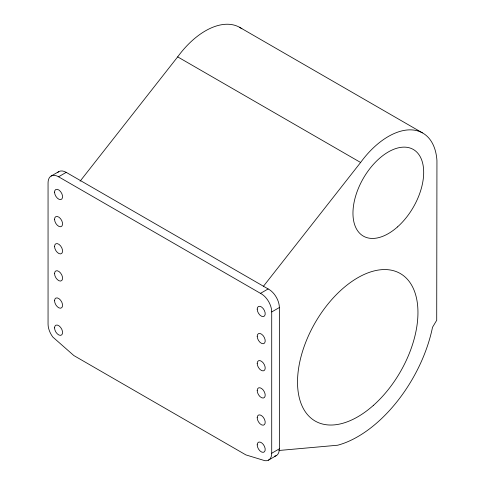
<?xml version="1.0" encoding="UTF-8"?>
<svg xmlns="http://www.w3.org/2000/svg" width="485" height="485" viewBox="0 0 485 485"><rect width="100%" height="100%" fill="white"/><g stroke="black" fill="none" stroke-linecap="round" stroke-linejoin="round"><path stroke-width="0.73" d="M80.098 181.19L177.68 56.872A68.937 39.8 -60 0 1 241.876 28.773M263.494 286.205L360.61 162.481A68.937 39.8 -60 0 1 409.382 129.859A68.937 39.8 -60 0 1 436.943 160.632L436.712 320.27L432.523 327.26A109.489 63.214 -60 0 1 337.699 445.218L278.802 450.492M51.137 176.043L58.782 171.629M279.36 448.831L271.715 453.251A14.871 8.585 60 0 1 264.768 460.659L245.907 454.906L73.865 355.572L52.835 337.057A14.871 8.585 60 0 1 48.057 324.119L48.057 182.851A14.871 8.585 60 0 1 58.57 176.776L66.215 172.363L268.144 288.945A14.871 8.585 60 0 1 279.36 307.538L279.36 448.831A14.871 8.585 60 0 1 274.346 456.288M58.57 176.776L260.5 293.358L268.144 288.945M271.715 453.251L271.715 311.952L279.36 307.538M268.405 460.18L276.05 455.767M239.438 27.227L422.368 132.841M177.68 56.872L360.61 162.481M260.5 293.358A14.871 8.585 60 0 1 271.715 311.952M57.879 172.296A14.871 8.585 60 0 1 66.215 172.363M257.189 309.109A5.674 3.28 60 0 0 263.209 316.602A5.674 3.28 60 0 0 263.209 308.569A5.674 3.28 60 0 0 257.189 309.109M257.189 363.411A5.674 3.28 60 0 0 263.209 370.898A5.674 3.28 60 0 0 263.209 362.871A5.674 3.28 60 0 0 257.189 363.411M257.189 336.257A5.674 3.28 60 0 0 263.209 343.75A5.674 3.28 60 0 0 263.209 335.723A5.674 3.28 60 0 0 257.189 336.257M257.189 417.712A5.674 3.28 60 0 0 263.209 425.2A5.674 3.28 60 0 0 263.209 417.173A5.674 3.28 60 0 0 257.189 417.712M257.189 390.558A5.674 3.28 60 0 0 263.209 398.052A5.674 3.28 60 0 0 263.209 390.019A5.674 3.28 60 0 0 257.189 390.558M257.189 444.86A5.674 3.28 60 0 0 263.209 452.353A5.674 3.28 60 0 0 263.209 444.321A5.674 3.28 60 0 0 257.189 444.86M54.556 192.121A5.674 3.28 60 0 0 60.576 199.608A5.674 3.28 60 0 0 60.576 191.581A5.674 3.28 60 0 0 54.556 192.121M54.556 219.268A5.674 3.28 60 0 0 60.576 226.762A5.674 3.28 60 0 0 60.576 218.735A5.674 3.28 60 0 0 54.556 219.268M54.556 246.422A5.674 3.28 60 0 0 60.576 253.91A5.674 3.28 60 0 0 60.576 245.883A5.674 3.28 60 0 0 54.556 246.422M54.556 273.57A5.674 3.28 60 0 0 60.576 281.064A5.674 3.28 60 0 0 60.576 273.031A5.674 3.28 60 0 0 54.556 273.57M54.556 300.724A5.674 3.28 60 0 0 60.576 308.211A5.674 3.28 60 0 0 60.576 300.185A5.674 3.28 60 0 0 54.556 300.724M54.556 327.872A5.674 3.28 60 0 0 60.576 335.365A5.674 3.28 60 0 0 60.576 327.333A5.674 3.28 60 0 0 54.556 327.872M397.476 226.944A50.016 28.876 -60 0 0 413.329 149.471A50.016 28.876 -60 0 0 354.165 201.936A50.016 28.876 -60 0 0 397.476 226.944M373.323 405.46A85.16 49.167 -60 0 0 400.319 273.546A85.16 49.167 -60 0 0 299.572 362.883A85.16 49.167 -60 0 0 373.323 405.46"/></g></svg>
